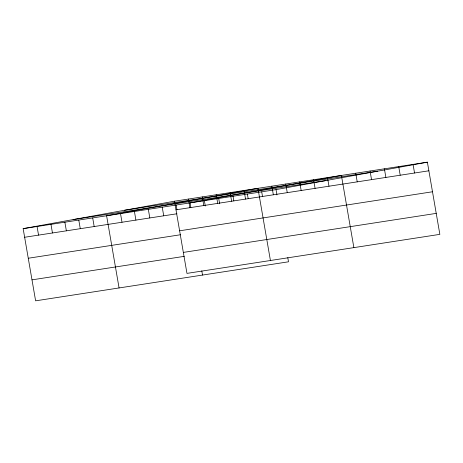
<?xml version="1.0" encoding="UTF-8"?>
<svg xmlns="http://www.w3.org/2000/svg" width="463" height="463" viewBox="0 0 463 463"><rect width="100%" height="100%" fill="white"/><g stroke="black" fill="none" stroke-linecap="round" stroke-linejoin="round"><path stroke-width="0.69" d="M287.778 257.602L288.501 261.798L35.616 300.828L23.15 228.647L174.499 201.202L427.384 162.172L439.85 234.353L186.965 273.384L174.499 201.202M23.15 228.647L276.035 189.616L427.384 162.172M124.553 210.26L377.438 171.229M73.096 219.589L325.975 180.558M175.992 209.826L428.871 170.795M24.637 237.27L176.935 213.767M179.615 230.8L432.494 191.769M28.26 258.244L180.558 234.741M183.342 252.41L436.227 213.379M31.993 279.855L184.291 256.346M413.054 164.382L414.541 173.012M398.724 166.593L400.211 175.222M384.394 168.804L385.882 177.433M370.064 171.021L371.552 179.644M355.734 173.231L357.222 181.855M353.871 247.624L341.405 175.442L190.05 202.887L190.854 207.528M327.491 177.589L328.985 186.213M313.584 179.737L315.077 188.36M299.677 181.884L301.164 190.507M285.769 184.031L287.257 192.654M276.035 189.616L276.949 194.923M271.862 186.172L273.349 194.801M261.705 191.827L262.504 196.468M270.421 260.507L257.949 188.319L106.6 215.764L119.072 287.951M247.375 194.038L248.174 198.685M244.042 190.467L245.535 199.096M233.039 196.248L233.844 200.896M230.134 192.614L231.622 201.243M218.71 198.459L219.63 203.772M216.227 194.761L217.714 203.39M204.38 200.676L205.3 205.983M202.314 196.908L203.807 205.531M201.799 270.872L202.522 275.068M188.406 199.055L189.899 207.679M176.143 205.034L176.947 209.675M162.235 207.181L163.723 215.804M148.328 209.322L149.815 217.951M134.42 211.469L135.908 220.099M120.507 213.617L122.001 222.246M92.693 217.911L94.18 226.54M78.785 220.058L80.273 228.681M64.878 222.205L66.365 230.829M50.965 224.352L52.458 232.976M37.057 226.5L38.551 235.123"/></g></svg>
